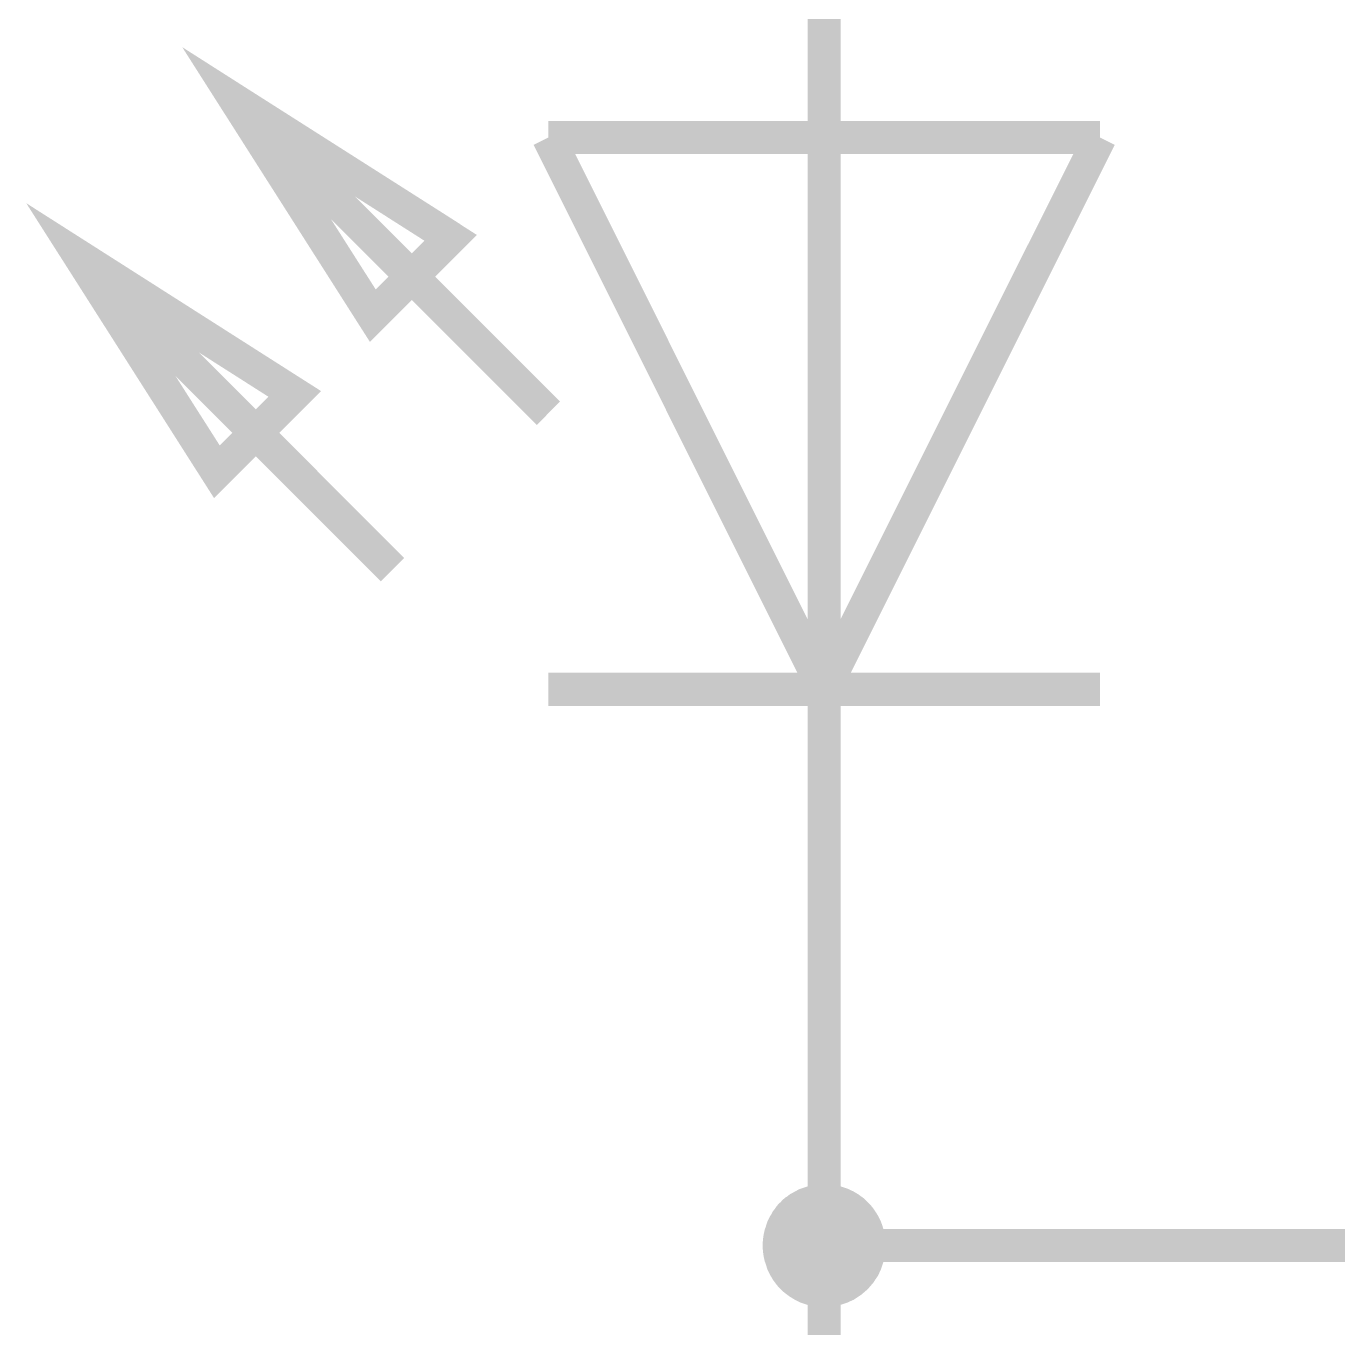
# Model space of a CAD drawing. Header units: millimetres. Extents: x 0 to 20.9, y 0 to 9.5.
# Drawn here: x 2.7153 to 3.1834, y 6.9769 to 7.4412 of the extents above; entities that cross this region are included whole.
import ezdxf

# ---------------------------------------------------------------- set-up
doc = ezdxf.new("R2010")
doc.units = ezdxf.units.MM
doc.header["$MEASUREMENT"] = 0
doc.layers.add('Sheet', color=255, linetype='Continuous')

msp = doc.modelspace()

# ---------------------------------------------------------------- linework, layer by layer
at = {"layer": 'Sheet'}
for points, const_width in [([(3.00006, 7.40151), (3.00006, 7.49998)], 0.0118), ([(2.9017, 7.30315), (2.79028, 7.41446)], 0.0118), ([(2.83904, 7.33792), (2.79028, 7.41446)], 0.0118), ([(2.86692, 7.3657), (2.79028, 7.41446)], 0.0118), ([(2.9017, 7.40151), (3.09853, 7.40151)], 0.0118), ([(2.9017, 7.40151), (3.00006, 7.20467)], 0.0118), ([(3.09853, 7.40151), (3.00006, 7.20467)], 0.0118), ([(3.00006, 7.20467), (3.00006, 7.40151)], 0.0118), ([(2.84604, 7.24738), (2.73462, 7.3588)], 0.0118), ([(2.81116, 7.31004), (2.73462, 7.3588)], 0.0118), ([(2.78338, 7.28226), (2.73462, 7.3588)], 0.0118), ([(2.9017, 7.20467), (3.09853, 7.20467)], 0.0118), ([(3.00006, 7.20467), (3.00006, 7.1062)], 0.0118), ([(3.00006, 7.00627), (3.00006, 7.1062)], 0.0118), ([(2.98012, 7.00627), (2.98012, 7.00732), (2.98022, 7.00836), (2.98033, 7.0093), (2.98053, 7.01034), (2.98074, 7.01128), (2.98106, 7.01222), (2.98137, 7.01316), (2.98168, 7.0141), (2.9821, 7.01494), (2.98252, 7.01577), (2.98304, 7.01661), (2.98346, 7.01744), (2.98408, 7.01818), (2.98461, 7.01901), (2.98523, 7.01974), (2.98596, 7.02037), (2.98659, 7.0211), (2.98732, 7.02173), (2.98816, 7.02225), (2.98889, 7.02287), (2.98972, 7.02329), (2.99056, 7.02381), (2.99139, 7.02423), (2.99223, 7.02465), (2.99317, 7.02496), (2.99411, 7.02528), (2.99505, 7.02559), (2.99599, 7.0258), (2.99703, 7.02601), (2.99797, 7.02611), (2.99902, 7.02622), (3.00006, 7.02622)], 0.0039), ([(2.98012, 7.00627), (2.98012, 7.00732), (2.98022, 7.00836), (2.98033, 7.0093), (2.98053, 7.01034), (2.98074, 7.01128), (2.98106, 7.01222), (2.98137, 7.01316), (2.98168, 7.0141), (2.9821, 7.01494), (2.98252, 7.01577), (2.98304, 7.01661), (2.98346, 7.01744), (2.98408, 7.01818), (2.98461, 7.01901), (2.98523, 7.01974), (2.98596, 7.02037), (2.98659, 7.0211), (2.98732, 7.02173), (2.98816, 7.02225), (2.98889, 7.02287), (2.98972, 7.02329), (2.99056, 7.02381), (2.99139, 7.02423), (2.99223, 7.02465), (2.99317, 7.02496), (2.99411, 7.02528), (2.99505, 7.02559), (2.99599, 7.0258), (2.99703, 7.02601), (2.99797, 7.02611), (2.99902, 7.02622), (3.00006, 7.02622)], 0.0039), ([(2.98012, 7.00627), (2.98012, 7.00732), (2.98022, 7.00836), (2.98033, 7.0093), (2.98053, 7.01034), (2.98074, 7.01128), (2.98106, 7.01222), (2.98137, 7.01316), (2.98168, 7.0141), (2.9821, 7.01494), (2.98252, 7.01577), (2.98304, 7.01661), (2.98346, 7.01744), (2.98408, 7.01818), (2.98461, 7.01901), (2.98523, 7.01974), (2.98596, 7.02037), (2.98659, 7.0211), (2.98732, 7.02173), (2.98816, 7.02225), (2.98889, 7.02287), (2.98972, 7.02329), (2.99056, 7.02381), (2.99139, 7.02423), (2.99223, 7.02465), (2.99317, 7.02496), (2.99411, 7.02528), (2.99505, 7.02559), (2.99599, 7.0258), (2.99703, 7.02601), (2.99797, 7.02611), (2.99902, 7.02622), (3.00006, 7.02622)], 0.0039), ([(2.98012, 7.00627), (2.98012, 7.00732), (2.98022, 7.00836), (2.98033, 7.0093), (2.98053, 7.01034), (2.98074, 7.01128), (2.98106, 7.01222), (2.98137, 7.01316), (2.98168, 7.0141), (2.9821, 7.01494), (2.98252, 7.01577), (2.98304, 7.01661), (2.98346, 7.01744), (2.98408, 7.01818), (2.98461, 7.01901), (2.98523, 7.01974), (2.98596, 7.02037), (2.98659, 7.0211), (2.98732, 7.02173), (2.98816, 7.02225), (2.98889, 7.02287), (2.98972, 7.02329), (2.99056, 7.02381), (2.99139, 7.02423), (2.99223, 7.02465), (2.99317, 7.02496), (2.99411, 7.02528), (2.99505, 7.02559), (2.99599, 7.0258), (2.99703, 7.02601), (2.99797, 7.02611), (2.99902, 7.02622), (3.00006, 7.02622)], 0.0039), ([(2.98012, 7.00627), (2.98012, 7.00732), (2.98022, 7.00836), (2.98033, 7.0093), (2.98053, 7.01034), (2.98074, 7.01128), (2.98106, 7.01222), (2.98137, 7.01316), (2.98168, 7.0141), (2.9821, 7.01494), (2.98252, 7.01577), (2.98304, 7.01661), (2.98346, 7.01744), (2.98408, 7.01818), (2.98461, 7.01901), (2.98523, 7.01974), (2.98596, 7.02037), (2.98659, 7.0211), (2.98732, 7.02173), (2.98816, 7.02225), (2.98889, 7.02287), (2.98972, 7.02329), (2.99056, 7.02381), (2.99139, 7.02423), (2.99223, 7.02465), (2.99317, 7.02496), (2.99411, 7.02528), (2.99505, 7.02559), (2.99599, 7.0258), (2.99703, 7.02601), (2.99797, 7.02611), (2.99902, 7.02622), (3.00006, 7.02622)], 0.0039), ([(2.98012, 7.00627), (2.98012, 7.00732), (2.98022, 7.00836), (2.98033, 7.0093), (2.98053, 7.01034), (2.98074, 7.01128), (2.98106, 7.01222), (2.98137, 7.01316), (2.98168, 7.0141), (2.9821, 7.01494), (2.98252, 7.01577), (2.98304, 7.01661), (2.98346, 7.01744), (2.98408, 7.01818), (2.98461, 7.01901), (2.98523, 7.01974), (2.98596, 7.02037), (2.98659, 7.0211), (2.98732, 7.02173), (2.98816, 7.02225), (2.98889, 7.02287), (2.98972, 7.02329), (2.99056, 7.02381), (2.99139, 7.02423), (2.99223, 7.02465), (2.99317, 7.02496), (2.99411, 7.02528), (2.99505, 7.02559), (2.99599, 7.0258), (2.99703, 7.02601), (2.99797, 7.02611), (2.99902, 7.02622), (3.00006, 7.02622)], 0.0039), ([(2.98012, 7.00627), (2.98012, 7.00732), (2.98022, 7.00836), (2.98033, 7.0093), (2.98053, 7.01034), (2.98074, 7.01128), (2.98106, 7.01222), (2.98137, 7.01316), (2.98168, 7.0141), (2.9821, 7.01494), (2.98252, 7.01577), (2.98304, 7.01661), (2.98346, 7.01744), (2.98408, 7.01818), (2.98461, 7.01901), (2.98523, 7.01974), (2.98596, 7.02037), (2.98659, 7.0211), (2.98732, 7.02173), (2.98816, 7.02225), (2.98889, 7.02287), (2.98972, 7.02329), (2.99056, 7.02381), (2.99139, 7.02423), (2.99223, 7.02465), (2.99317, 7.02496), (2.99411, 7.02528), (2.99505, 7.02559), (2.99599, 7.0258), (2.99703, 7.02601), (2.99797, 7.02611), (2.99902, 7.02622), (3.00006, 7.02622)], 0.0039), ([(2.98012, 7.00627), (2.98012, 7.00732), (2.98022, 7.00836), (2.98033, 7.0093), (2.98053, 7.01034), (2.98074, 7.01128), (2.98106, 7.01222), (2.98137, 7.01316), (2.98168, 7.0141), (2.9821, 7.01494), (2.98252, 7.01577), (2.98304, 7.01661), (2.98346, 7.01744), (2.98408, 7.01818), (2.98461, 7.01901), (2.98523, 7.01974), (2.98596, 7.02037), (2.98659, 7.0211), (2.98732, 7.02173), (2.98816, 7.02225), (2.98889, 7.02287), (2.98972, 7.02329), (2.99056, 7.02381), (2.99139, 7.02423), (2.99223, 7.02465), (2.99317, 7.02496), (2.99411, 7.02528), (2.99505, 7.02559), (2.99599, 7.0258), (2.99703, 7.02601), (2.99797, 7.02611), (2.99902, 7.02622), (3.00006, 7.02622)], 0.0039), ([(3.00006, 7.02622), (3.00006, 7.02622)], 0.0039), ([(3.00006, 7.02622), (3.00111, 7.02622), (3.00215, 7.02611), (3.00309, 7.02601), (3.00413, 7.0258), (3.00507, 7.02559), (3.00601, 7.02528), (3.00695, 7.02496), (3.00789, 7.02465), (3.00873, 7.02423), (3.00967, 7.02381), (3.0105, 7.02329), (3.01123, 7.02287), (3.01207, 7.02225), (3.0128, 7.02173), (3.01353, 7.0211), (3.01426, 7.02037), (3.01489, 7.01974), (3.01552, 7.01901), (3.01614, 7.01818), (3.01666, 7.01744), (3.01719, 7.01661), (3.01771, 7.01577), (3.01813, 7.01494), (3.01854, 7.0141), (3.01886, 7.01316), (3.01917, 7.01222), (3.01948, 7.01128), (3.01969, 7.01034), (3.0199, 7.0093), (3.02001, 7.00836), (3.02011, 7.00732), (3.02011, 7.00627)], 0.0039), ([(3.00006, 7.02622), (3.00006, 7.02622)], 0.0039), ([(3.00006, 7.02622), (3.00111, 7.02622), (3.00215, 7.02611), (3.00309, 7.02601), (3.00413, 7.0258), (3.00507, 7.02559), (3.00601, 7.02528), (3.00695, 7.02496), (3.00789, 7.02465), (3.00873, 7.02423), (3.00967, 7.02381), (3.0105, 7.02329), (3.01123, 7.02287), (3.01207, 7.02225), (3.0128, 7.02173), (3.01353, 7.0211), (3.01426, 7.02037), (3.01489, 7.01974), (3.01552, 7.01901), (3.01614, 7.01818), (3.01666, 7.01744), (3.01719, 7.01661), (3.01771, 7.01577), (3.01813, 7.01494), (3.01854, 7.0141), (3.01886, 7.01316), (3.01917, 7.01222), (3.01948, 7.01128), (3.01969, 7.01034), (3.0199, 7.0093), (3.02001, 7.00836), (3.02011, 7.00732), (3.02011, 7.00627)], 0.0039), ([(3.00006, 7.02622), (3.00006, 7.02622)], 0.0039), ([(3.00006, 7.02622), (3.00111, 7.02622), (3.00215, 7.02611), (3.00309, 7.02601), (3.00413, 7.0258), (3.00507, 7.02559), (3.00601, 7.02528), (3.00695, 7.02496), (3.00789, 7.02465), (3.00873, 7.02423), (3.00967, 7.02381), (3.0105, 7.02329), (3.01123, 7.02287), (3.01207, 7.02225), (3.0128, 7.02173), (3.01353, 7.0211), (3.01426, 7.02037), (3.01489, 7.01974), (3.01552, 7.01901), (3.01614, 7.01818), (3.01666, 7.01744), (3.01719, 7.01661), (3.01771, 7.01577), (3.01813, 7.01494), (3.01854, 7.0141), (3.01886, 7.01316), (3.01917, 7.01222), (3.01948, 7.01128), (3.01969, 7.01034), (3.0199, 7.0093), (3.02001, 7.00836), (3.02011, 7.00732), (3.02011, 7.00627)], 0.0039), ([(3.00006, 7.02622), (3.00006, 7.02622)], 0.0039), ([(3.00006, 7.02622), (3.00111, 7.02622), (3.00215, 7.02611), (3.00309, 7.02601), (3.00413, 7.0258), (3.00507, 7.02559), (3.00601, 7.02528), (3.00695, 7.02496), (3.00789, 7.02465), (3.00873, 7.02423), (3.00967, 7.02381), (3.0105, 7.02329), (3.01123, 7.02287), (3.01207, 7.02225), (3.0128, 7.02173), (3.01353, 7.0211), (3.01426, 7.02037), (3.01489, 7.01974), (3.01552, 7.01901), (3.01614, 7.01818), (3.01666, 7.01744), (3.01719, 7.01661), (3.01771, 7.01577), (3.01813, 7.01494), (3.01854, 7.0141), (3.01886, 7.01316), (3.01917, 7.01222), (3.01948, 7.01128), (3.01969, 7.01034), (3.0199, 7.0093), (3.02001, 7.00836), (3.02011, 7.00732), (3.02011, 7.00627)], 0.0039), ([(3.00006, 7.02622), (3.00006, 7.02622)], 0.0039), ([(3.00006, 7.02622), (3.00111, 7.02622), (3.00215, 7.02611), (3.00309, 7.02601), (3.00413, 7.0258), (3.00507, 7.02559), (3.00601, 7.02528), (3.00695, 7.02496), (3.00789, 7.02465), (3.00873, 7.02423), (3.00967, 7.02381), (3.0105, 7.02329), (3.01123, 7.02287), (3.01207, 7.02225), (3.0128, 7.02173), (3.01353, 7.0211), (3.01426, 7.02037), (3.01489, 7.01974), (3.01552, 7.01901), (3.01614, 7.01818), (3.01666, 7.01744), (3.01719, 7.01661), (3.01771, 7.01577), (3.01813, 7.01494), (3.01854, 7.0141), (3.01886, 7.01316), (3.01917, 7.01222), (3.01948, 7.01128), (3.01969, 7.01034), (3.0199, 7.0093), (3.02001, 7.00836), (3.02011, 7.00732), (3.02011, 7.00627)], 0.0039), ([(3.00006, 7.02622), (3.00006, 7.02622)], 0.0039), ([(3.00006, 7.02622), (3.00111, 7.02622), (3.00215, 7.02611), (3.00309, 7.02601), (3.00413, 7.0258), (3.00507, 7.02559), (3.00601, 7.02528), (3.00695, 7.02496), (3.00789, 7.02465), (3.00873, 7.02423), (3.00967, 7.02381), (3.0105, 7.02329), (3.01123, 7.02287), (3.01207, 7.02225), (3.0128, 7.02173), (3.01353, 7.0211), (3.01426, 7.02037), (3.01489, 7.01974), (3.01552, 7.01901), (3.01614, 7.01818), (3.01666, 7.01744), (3.01719, 7.01661), (3.01771, 7.01577), (3.01813, 7.01494), (3.01854, 7.0141), (3.01886, 7.01316), (3.01917, 7.01222), (3.01948, 7.01128), (3.01969, 7.01034), (3.0199, 7.0093), (3.02001, 7.00836), (3.02011, 7.00732), (3.02011, 7.00627)], 0.0039), ([(3.00006, 7.02622), (3.00006, 7.02622)], 0.0039), ([(3.00006, 7.02622), (3.00111, 7.02622), (3.00215, 7.02611), (3.00309, 7.02601), (3.00413, 7.0258), (3.00507, 7.02559), (3.00601, 7.02528), (3.00695, 7.02496), (3.00789, 7.02465), (3.00873, 7.02423), (3.00967, 7.02381), (3.0105, 7.02329), (3.01123, 7.02287), (3.01207, 7.02225), (3.0128, 7.02173), (3.01353, 7.0211), (3.01426, 7.02037), (3.01489, 7.01974), (3.01552, 7.01901), (3.01614, 7.01818), (3.01666, 7.01744), (3.01719, 7.01661), (3.01771, 7.01577), (3.01813, 7.01494), (3.01854, 7.0141), (3.01886, 7.01316), (3.01917, 7.01222), (3.01948, 7.01128), (3.01969, 7.01034), (3.0199, 7.0093), (3.02001, 7.00836), (3.02011, 7.00732), (3.02011, 7.00627)], 0.0039), ([(3.00006, 7.02622), (3.00006, 7.02622)], 0.0039), ([(3.00006, 7.02622), (3.00111, 7.02622), (3.00215, 7.02611), (3.00309, 7.02601), (3.00413, 7.0258), (3.00507, 7.02559), (3.00601, 7.02528), (3.00695, 7.02496), (3.00789, 7.02465), (3.00873, 7.02423), (3.00967, 7.02381), (3.0105, 7.02329), (3.01123, 7.02287), (3.01207, 7.02225), (3.0128, 7.02173), (3.01353, 7.0211), (3.01426, 7.02037), (3.01489, 7.01974), (3.01552, 7.01901), (3.01614, 7.01818), (3.01666, 7.01744), (3.01719, 7.01661), (3.01771, 7.01577), (3.01813, 7.01494), (3.01854, 7.0141), (3.01886, 7.01316), (3.01917, 7.01222), (3.01948, 7.01128), (3.01969, 7.01034), (3.0199, 7.0093), (3.02001, 7.00836), (3.02011, 7.00732), (3.02011, 7.00627)], 0.0039), ([(3.4001, 6.89997), (3.4001, 7.00627), (3.00006, 7.00627), (3.00006, 6.89997)], 0.0118), ([(3.00006, 6.98622), (2.99902, 6.98622), (2.99797, 6.98633), (2.99703, 6.98643), (2.99599, 6.98664), (2.99505, 6.98685), (2.99411, 6.98716), (2.99317, 6.98747), (2.99223, 6.98779), (2.99139, 6.98821), (2.99056, 6.98862), (2.98972, 6.98915), (2.98889, 6.98967), (2.98816, 6.99019), (2.98732, 6.99082), (2.98659, 6.99144), (2.98596, 6.99207), (2.98523, 6.9928), (2.98461, 6.99353), (2.98408, 6.99426), (2.98346, 6.9951), (2.98304, 6.99583), (2.98252, 6.99666), (2.9821, 6.9976), (2.98168, 6.99844), (2.98137, 6.99938), (2.98106, 7.00032), (2.98074, 7.00126), (2.98053, 7.0022), (2.98033, 7.00324), (2.98022, 7.00418), (2.98012, 7.00523), (2.98012, 7.00627)], 0.0039), ([(2.98012, 7.00627), (2.98012, 7.00627)], 0.0039), ([(3.00006, 6.98622), (2.99902, 6.98622), (2.99797, 6.98633), (2.99703, 6.98643), (2.99599, 6.98664), (2.99505, 6.98685), (2.99411, 6.98716), (2.99317, 6.98747), (2.99223, 6.98779), (2.99139, 6.98821), (2.99056, 6.98862), (2.98972, 6.98915), (2.98889, 6.98967), (2.98816, 6.99019), (2.98732, 6.99082), (2.98659, 6.99144), (2.98596, 6.99207), (2.98523, 6.9928), (2.98461, 6.99353), (2.98408, 6.99426), (2.98346, 6.9951), (2.98304, 6.99583), (2.98252, 6.99666), (2.9821, 6.9976), (2.98168, 6.99844), (2.98137, 6.99938), (2.98106, 7.00032), (2.98074, 7.00126), (2.98053, 7.0022), (2.98033, 7.00324), (2.98022, 7.00418), (2.98012, 7.00523), (2.98012, 7.00627)], 0.0039), ([(2.98012, 7.00627), (2.98012, 7.00627)], 0.0039), ([(3.00006, 6.98622), (2.99902, 6.98622), (2.99797, 6.98633), (2.99703, 6.98643), (2.99599, 6.98664), (2.99505, 6.98685), (2.99411, 6.98716), (2.99317, 6.98747), (2.99223, 6.98779), (2.99139, 6.98821), (2.99056, 6.98862), (2.98972, 6.98915), (2.98889, 6.98967), (2.98816, 6.99019), (2.98732, 6.99082), (2.98659, 6.99144), (2.98596, 6.99207), (2.98523, 6.9928), (2.98461, 6.99353), (2.98408, 6.99426), (2.98346, 6.9951), (2.98304, 6.99583), (2.98252, 6.99666), (2.9821, 6.9976), (2.98168, 6.99844), (2.98137, 6.99938), (2.98106, 7.00032), (2.98074, 7.00126), (2.98053, 7.0022), (2.98033, 7.00324), (2.98022, 7.00418), (2.98012, 7.00523), (2.98012, 7.00627)], 0.0039), ([(2.98012, 7.00627), (2.98012, 7.00627)], 0.0039), ([(3.00006, 6.98622), (2.99902, 6.98622), (2.99797, 6.98633), (2.99703, 6.98643), (2.99599, 6.98664), (2.99505, 6.98685), (2.99411, 6.98716), (2.99317, 6.98747), (2.99223, 6.98779), (2.99139, 6.98821), (2.99056, 6.98862), (2.98972, 6.98915), (2.98889, 6.98967), (2.98816, 6.99019), (2.98732, 6.99082), (2.98659, 6.99144), (2.98596, 6.99207), (2.98523, 6.9928), (2.98461, 6.99353), (2.98408, 6.99426), (2.98346, 6.9951), (2.98304, 6.99583), (2.98252, 6.99666), (2.9821, 6.9976), (2.98168, 6.99844), (2.98137, 6.99938), (2.98106, 7.00032), (2.98074, 7.00126), (2.98053, 7.0022), (2.98033, 7.00324), (2.98022, 7.00418), (2.98012, 7.00523), (2.98012, 7.00627)], 0.0039), ([(2.98012, 7.00627), (2.98012, 7.00627)], 0.0039), ([(3.00006, 6.98622), (2.99902, 6.98622), (2.99797, 6.98633), (2.99703, 6.98643), (2.99599, 6.98664), (2.99505, 6.98685), (2.99411, 6.98716), (2.99317, 6.98747), (2.99223, 6.98779), (2.99139, 6.98821), (2.99056, 6.98862), (2.98972, 6.98915), (2.98889, 6.98967), (2.98816, 6.99019), (2.98732, 6.99082), (2.98659, 6.99144), (2.98596, 6.99207), (2.98523, 6.9928), (2.98461, 6.99353), (2.98408, 6.99426), (2.98346, 6.9951), (2.98304, 6.99583), (2.98252, 6.99666), (2.9821, 6.9976), (2.98168, 6.99844), (2.98137, 6.99938), (2.98106, 7.00032), (2.98074, 7.00126), (2.98053, 7.0022), (2.98033, 7.00324), (2.98022, 7.00418), (2.98012, 7.00523), (2.98012, 7.00627)], 0.0039), ([(2.98012, 7.00627), (2.98012, 7.00627)], 0.0039), ([(3.00006, 6.98622), (2.99902, 6.98622), (2.99797, 6.98633), (2.99703, 6.98643), (2.99599, 6.98664), (2.99505, 6.98685), (2.99411, 6.98716), (2.99317, 6.98747), (2.99223, 6.98779), (2.99139, 6.98821), (2.99056, 6.98862), (2.98972, 6.98915), (2.98889, 6.98967), (2.98816, 6.99019), (2.98732, 6.99082), (2.98659, 6.99144), (2.98596, 6.99207), (2.98523, 6.9928), (2.98461, 6.99353), (2.98408, 6.99426), (2.98346, 6.9951), (2.98304, 6.99583), (2.98252, 6.99666), (2.9821, 6.9976), (2.98168, 6.99844), (2.98137, 6.99938), (2.98106, 7.00032), (2.98074, 7.00126), (2.98053, 7.0022), (2.98033, 7.00324), (2.98022, 7.00418), (2.98012, 7.00523), (2.98012, 7.00627)], 0.0039), ([(2.98012, 7.00627), (2.98012, 7.00627)], 0.0039), ([(3.00006, 6.98622), (2.99902, 6.98622), (2.99797, 6.98633), (2.99703, 6.98643), (2.99599, 6.98664), (2.99505, 6.98685), (2.99411, 6.98716), (2.99317, 6.98747), (2.99223, 6.98779), (2.99139, 6.98821), (2.99056, 6.98862), (2.98972, 6.98915), (2.98889, 6.98967), (2.98816, 6.99019), (2.98732, 6.99082), (2.98659, 6.99144), (2.98596, 6.99207), (2.98523, 6.9928), (2.98461, 6.99353), (2.98408, 6.99426), (2.98346, 6.9951), (2.98304, 6.99583), (2.98252, 6.99666), (2.9821, 6.9976), (2.98168, 6.99844), (2.98137, 6.99938), (2.98106, 7.00032), (2.98074, 7.00126), (2.98053, 7.0022), (2.98033, 7.00324), (2.98022, 7.00418), (2.98012, 7.00523), (2.98012, 7.00627)], 0.0039), ([(2.98012, 7.00627), (2.98012, 7.00627)], 0.0039), ([(3.00006, 6.98622), (2.99902, 6.98622), (2.99797, 6.98633), (2.99703, 6.98643), (2.99599, 6.98664), (2.99505, 6.98685), (2.99411, 6.98716), (2.99317, 6.98747), (2.99223, 6.98779), (2.99139, 6.98821), (2.99056, 6.98862), (2.98972, 6.98915), (2.98889, 6.98967), (2.98816, 6.99019), (2.98732, 6.99082), (2.98659, 6.99144), (2.98596, 6.99207), (2.98523, 6.9928), (2.98461, 6.99353), (2.98408, 6.99426), (2.98346, 6.9951), (2.98304, 6.99583), (2.98252, 6.99666), (2.9821, 6.9976), (2.98168, 6.99844), (2.98137, 6.99938), (2.98106, 7.00032), (2.98074, 7.00126), (2.98053, 7.0022), (2.98033, 7.00324), (2.98022, 7.00418), (2.98012, 7.00523), (2.98012, 7.00627)], 0.0039), ([(2.98012, 7.00627), (2.98012, 7.00627)], 0.0039), ([(3.02011, 7.00627), (3.02011, 7.00523), (3.02001, 7.00418), (3.0199, 7.00324), (3.01969, 7.0022), (3.01948, 7.00126), (3.01917, 7.00032), (3.01886, 6.99938), (3.01854, 6.99844), (3.01813, 6.9976), (3.01771, 6.99666), (3.01719, 6.99583), (3.01666, 6.9951), (3.01614, 6.99426), (3.01552, 6.99353), (3.01489, 6.9928), (3.01426, 6.99207), (3.01353, 6.99144), (3.0128, 6.99082), (3.01207, 6.99019), (3.01123, 6.98967), (3.0105, 6.98915), (3.00967, 6.98862), (3.00873, 6.98821), (3.00789, 6.98779), (3.00695, 6.98747), (3.00601, 6.98716), (3.00507, 6.98685), (3.00413, 6.98664), (3.00309, 6.98643), (3.00215, 6.98633), (3.00111, 6.98622), (3.00006, 6.98622)], 0.0039), ([(3.02011, 7.00627), (3.02011, 7.00523), (3.02001, 7.00418), (3.0199, 7.00324), (3.01969, 7.0022), (3.01948, 7.00126), (3.01917, 7.00032), (3.01886, 6.99938), (3.01854, 6.99844), (3.01813, 6.9976), (3.01771, 6.99666), (3.01719, 6.99583), (3.01666, 6.9951), (3.01614, 6.99426), (3.01552, 6.99353), (3.01489, 6.9928), (3.01426, 6.99207), (3.01353, 6.99144), (3.0128, 6.99082), (3.01207, 6.99019), (3.01123, 6.98967), (3.0105, 6.98915), (3.00967, 6.98862), (3.00873, 6.98821), (3.00789, 6.98779), (3.00695, 6.98747), (3.00601, 6.98716), (3.00507, 6.98685), (3.00413, 6.98664), (3.00309, 6.98643), (3.00215, 6.98633), (3.00111, 6.98622), (3.00006, 6.98622)], 0.0039), ([(3.02011, 7.00627), (3.02011, 7.00523), (3.02001, 7.00418), (3.0199, 7.00324), (3.01969, 7.0022), (3.01948, 7.00126), (3.01917, 7.00032), (3.01886, 6.99938), (3.01854, 6.99844), (3.01813, 6.9976), (3.01771, 6.99666), (3.01719, 6.99583), (3.01666, 6.9951), (3.01614, 6.99426), (3.01552, 6.99353), (3.01489, 6.9928), (3.01426, 6.99207), (3.01353, 6.99144), (3.0128, 6.99082), (3.01207, 6.99019), (3.01123, 6.98967), (3.0105, 6.98915), (3.00967, 6.98862), (3.00873, 6.98821), (3.00789, 6.98779), (3.00695, 6.98747), (3.00601, 6.98716), (3.00507, 6.98685), (3.00413, 6.98664), (3.00309, 6.98643), (3.00215, 6.98633), (3.00111, 6.98622), (3.00006, 6.98622)], 0.0039), ([(3.02011, 7.00627), (3.02011, 7.00523), (3.02001, 7.00418), (3.0199, 7.00324), (3.01969, 7.0022), (3.01948, 7.00126), (3.01917, 7.00032), (3.01886, 6.99938), (3.01854, 6.99844), (3.01813, 6.9976), (3.01771, 6.99666), (3.01719, 6.99583), (3.01666, 6.9951), (3.01614, 6.99426), (3.01552, 6.99353), (3.01489, 6.9928), (3.01426, 6.99207), (3.01353, 6.99144), (3.0128, 6.99082), (3.01207, 6.99019), (3.01123, 6.98967), (3.0105, 6.98915), (3.00967, 6.98862), (3.00873, 6.98821), (3.00789, 6.98779), (3.00695, 6.98747), (3.00601, 6.98716), (3.00507, 6.98685), (3.00413, 6.98664), (3.00309, 6.98643), (3.00215, 6.98633), (3.00111, 6.98622), (3.00006, 6.98622)], 0.0039), ([(3.02011, 7.00627), (3.02011, 7.00523), (3.02001, 7.00418), (3.0199, 7.00324), (3.01969, 7.0022), (3.01948, 7.00126), (3.01917, 7.00032), (3.01886, 6.99938), (3.01854, 6.99844), (3.01813, 6.9976), (3.01771, 6.99666), (3.01719, 6.99583), (3.01666, 6.9951), (3.01614, 6.99426), (3.01552, 6.99353), (3.01489, 6.9928), (3.01426, 6.99207), (3.01353, 6.99144), (3.0128, 6.99082), (3.01207, 6.99019), (3.01123, 6.98967), (3.0105, 6.98915), (3.00967, 6.98862), (3.00873, 6.98821), (3.00789, 6.98779), (3.00695, 6.98747), (3.00601, 6.98716), (3.00507, 6.98685), (3.00413, 6.98664), (3.00309, 6.98643), (3.00215, 6.98633), (3.00111, 6.98622), (3.00006, 6.98622)], 0.0039), ([(3.02011, 7.00627), (3.02011, 7.00523), (3.02001, 7.00418), (3.0199, 7.00324), (3.01969, 7.0022), (3.01948, 7.00126), (3.01917, 7.00032), (3.01886, 6.99938), (3.01854, 6.99844), (3.01813, 6.9976), (3.01771, 6.99666), (3.01719, 6.99583), (3.01666, 6.9951), (3.01614, 6.99426), (3.01552, 6.99353), (3.01489, 6.9928), (3.01426, 6.99207), (3.01353, 6.99144), (3.0128, 6.99082), (3.01207, 6.99019), (3.01123, 6.98967), (3.0105, 6.98915), (3.00967, 6.98862), (3.00873, 6.98821), (3.00789, 6.98779), (3.00695, 6.98747), (3.00601, 6.98716), (3.00507, 6.98685), (3.00413, 6.98664), (3.00309, 6.98643), (3.00215, 6.98633), (3.00111, 6.98622), (3.00006, 6.98622)], 0.0039), ([(3.02011, 7.00627), (3.02011, 7.00523), (3.02001, 7.00418), (3.0199, 7.00324), (3.01969, 7.0022), (3.01948, 7.00126), (3.01917, 7.00032), (3.01886, 6.99938), (3.01854, 6.99844), (3.01813, 6.9976), (3.01771, 6.99666), (3.01719, 6.99583), (3.01666, 6.9951), (3.01614, 6.99426), (3.01552, 6.99353), (3.01489, 6.9928), (3.01426, 6.99207), (3.01353, 6.99144), (3.0128, 6.99082), (3.01207, 6.99019), (3.01123, 6.98967), (3.0105, 6.98915), (3.00967, 6.98862), (3.00873, 6.98821), (3.00789, 6.98779), (3.00695, 6.98747), (3.00601, 6.98716), (3.00507, 6.98685), (3.00413, 6.98664), (3.00309, 6.98643), (3.00215, 6.98633), (3.00111, 6.98622), (3.00006, 6.98622)], 0.0039), ([(3.02011, 7.00627), (3.02011, 7.00523), (3.02001, 7.00418), (3.0199, 7.00324), (3.01969, 7.0022), (3.01948, 7.00126), (3.01917, 7.00032), (3.01886, 6.99938), (3.01854, 6.99844), (3.01813, 6.9976), (3.01771, 6.99666), (3.01719, 6.99583), (3.01666, 6.9951), (3.01614, 6.99426), (3.01552, 6.99353), (3.01489, 6.9928), (3.01426, 6.99207), (3.01353, 6.99144), (3.0128, 6.99082), (3.01207, 6.99019), (3.01123, 6.98967), (3.0105, 6.98915), (3.00967, 6.98862), (3.00873, 6.98821), (3.00789, 6.98779), (3.00695, 6.98747), (3.00601, 6.98716), (3.00507, 6.98685), (3.00413, 6.98664), (3.00309, 6.98643), (3.00215, 6.98633), (3.00111, 6.98622), (3.00006, 6.98622)], 0.0039), ([(3.02011, 7.00627), (3.02011, 7.00627), (3.02011, 7.00627), (3.02011, 7.00627), (3.02011, 7.00627), (3.02011, 7.00627), (3.02011, 7.00627), (3.02011, 7.00627), (3.02011, 7.00627), (3.02011, 7.00627), (3.02011, 7.00627), (3.02011, 7.00627), (3.02011, 7.00627), (3.02011, 7.00627), (3.02011, 7.00627), (3.02011, 7.00627), (3.02011, 7.00627), (3.02011, 7.00627), (3.02011, 7.00627), (3.02011, 7.00627), (3.02011, 7.00627), (3.02011, 7.00627), (3.02011, 7.00627), (3.02011, 7.00627), (3.02011, 7.00627), (3.02011, 7.00627), (3.02011, 7.00627), (3.02011, 7.00627), (3.02011, 7.00627), (3.02011, 7.00627), (3.02011, 7.00627), (3.02011, 7.00627), (3.02011, 7.00627)], 0.0039), ([(3.02011, 7.00627), (3.02011, 7.00627)], 0.0039), ([(3.02011, 7.00627), (3.02011, 7.00627), (3.02011, 7.00627), (3.02011, 7.00627), (3.02011, 7.00627), (3.02011, 7.00627), (3.02011, 7.00627), (3.02011, 7.00627), (3.02011, 7.00627), (3.02011, 7.00627), (3.02011, 7.00627), (3.02011, 7.00627), (3.02011, 7.00627), (3.02011, 7.00627), (3.02011, 7.00627), (3.02011, 7.00627), (3.02011, 7.00627), (3.02011, 7.00627), (3.02011, 7.00627), (3.02011, 7.00627), (3.02011, 7.00627), (3.02011, 7.00627), (3.02011, 7.00627), (3.02011, 7.00627), (3.02011, 7.00627), (3.02011, 7.00627), (3.02011, 7.00627), (3.02011, 7.00627), (3.02011, 7.00627), (3.02011, 7.00627), (3.02011, 7.00627), (3.02011, 7.00627), (3.02011, 7.00627)], 0.0039), ([(3.02011, 7.00627), (3.02011, 7.00627)], 0.0039), ([(3.02011, 7.00627), (3.02011, 7.00627), (3.02011, 7.00627), (3.02011, 7.00627), (3.02011, 7.00627), (3.02011, 7.00627), (3.02011, 7.00627), (3.02011, 7.00627), (3.02011, 7.00627), (3.02011, 7.00627), (3.02011, 7.00627), (3.02011, 7.00627), (3.02011, 7.00627), (3.02011, 7.00627), (3.02011, 7.00627), (3.02011, 7.00627), (3.02011, 7.00627), (3.02011, 7.00627), (3.02011, 7.00627), (3.02011, 7.00627), (3.02011, 7.00627), (3.02011, 7.00627), (3.02011, 7.00627), (3.02011, 7.00627), (3.02011, 7.00627), (3.02011, 7.00627), (3.02011, 7.00627), (3.02011, 7.00627), (3.02011, 7.00627), (3.02011, 7.00627), (3.02011, 7.00627), (3.02011, 7.00627), (3.02011, 7.00627)], 0.0039), ([(3.02011, 7.00627), (3.02011, 7.00627)], 0.0039), ([(3.02011, 7.00627), (3.02011, 7.00627), (3.02011, 7.00627), (3.02011, 7.00627), (3.02011, 7.00627), (3.02011, 7.00627), (3.02011, 7.00627), (3.02011, 7.00627), (3.02011, 7.00627), (3.02011, 7.00627), (3.02011, 7.00627), (3.02011, 7.00627), (3.02011, 7.00627), (3.02011, 7.00627), (3.02011, 7.00627), (3.02011, 7.00627), (3.02011, 7.00627), (3.02011, 7.00627), (3.02011, 7.00627), (3.02011, 7.00627), (3.02011, 7.00627), (3.02011, 7.00627), (3.02011, 7.00627), (3.02011, 7.00627), (3.02011, 7.00627), (3.02011, 7.00627), (3.02011, 7.00627), (3.02011, 7.00627), (3.02011, 7.00627), (3.02011, 7.00627), (3.02011, 7.00627), (3.02011, 7.00627), (3.02011, 7.00627)], 0.0039), ([(3.02011, 7.00627), (3.02011, 7.00627)], 0.0039), ([(3.02011, 7.00627), (3.02011, 7.00627), (3.02011, 7.00627), (3.02011, 7.00627), (3.02011, 7.00627), (3.02011, 7.00627), (3.02011, 7.00627), (3.02011, 7.00627), (3.02011, 7.00627), (3.02011, 7.00627), (3.02011, 7.00627), (3.02011, 7.00627), (3.02011, 7.00627), (3.02011, 7.00627), (3.02011, 7.00627), (3.02011, 7.00627), (3.02011, 7.00627), (3.02011, 7.00627), (3.02011, 7.00627), (3.02011, 7.00627), (3.02011, 7.00627), (3.02011, 7.00627), (3.02011, 7.00627), (3.02011, 7.00627), (3.02011, 7.00627), (3.02011, 7.00627), (3.02011, 7.00627), (3.02011, 7.00627), (3.02011, 7.00627), (3.02011, 7.00627), (3.02011, 7.00627), (3.02011, 7.00627), (3.02011, 7.00627)], 0.0039), ([(3.02011, 7.00627), (3.02011, 7.00627)], 0.0039), ([(3.02011, 7.00627), (3.02011, 7.00627), (3.02011, 7.00627), (3.02011, 7.00627), (3.02011, 7.00627), (3.02011, 7.00627), (3.02011, 7.00627), (3.02011, 7.00627), (3.02011, 7.00627), (3.02011, 7.00627), (3.02011, 7.00627), (3.02011, 7.00627), (3.02011, 7.00627), (3.02011, 7.00627), (3.02011, 7.00627), (3.02011, 7.00627), (3.02011, 7.00627), (3.02011, 7.00627), (3.02011, 7.00627), (3.02011, 7.00627), (3.02011, 7.00627), (3.02011, 7.00627), (3.02011, 7.00627), (3.02011, 7.00627), (3.02011, 7.00627), (3.02011, 7.00627), (3.02011, 7.00627), (3.02011, 7.00627), (3.02011, 7.00627), (3.02011, 7.00627), (3.02011, 7.00627), (3.02011, 7.00627), (3.02011, 7.00627)], 0.0039), ([(3.02011, 7.00627), (3.02011, 7.00627)], 0.0039), ([(3.02011, 7.00627), (3.02011, 7.00627), (3.02011, 7.00627), (3.02011, 7.00627), (3.02011, 7.00627), (3.02011, 7.00627), (3.02011, 7.00627), (3.02011, 7.00627), (3.02011, 7.00627), (3.02011, 7.00627), (3.02011, 7.00627), (3.02011, 7.00627), (3.02011, 7.00627), (3.02011, 7.00627), (3.02011, 7.00627), (3.02011, 7.00627), (3.02011, 7.00627), (3.02011, 7.00627), (3.02011, 7.00627), (3.02011, 7.00627), (3.02011, 7.00627), (3.02011, 7.00627), (3.02011, 7.00627), (3.02011, 7.00627), (3.02011, 7.00627), (3.02011, 7.00627), (3.02011, 7.00627), (3.02011, 7.00627), (3.02011, 7.00627), (3.02011, 7.00627), (3.02011, 7.00627), (3.02011, 7.00627), (3.02011, 7.00627)], 0.0039), ([(3.02011, 7.00627), (3.02011, 7.00627)], 0.0039), ([(3.02011, 7.00627), (3.02011, 7.00627), (3.02011, 7.00627), (3.02011, 7.00627), (3.02011, 7.00627), (3.02011, 7.00627), (3.02011, 7.00627), (3.02011, 7.00627), (3.02011, 7.00627), (3.02011, 7.00627), (3.02011, 7.00627), (3.02011, 7.00627), (3.02011, 7.00627), (3.02011, 7.00627), (3.02011, 7.00627), (3.02011, 7.00627), (3.02011, 7.00627), (3.02011, 7.00627), (3.02011, 7.00627), (3.02011, 7.00627), (3.02011, 7.00627), (3.02011, 7.00627), (3.02011, 7.00627), (3.02011, 7.00627), (3.02011, 7.00627), (3.02011, 7.00627), (3.02011, 7.00627), (3.02011, 7.00627), (3.02011, 7.00627), (3.02011, 7.00627), (3.02011, 7.00627), (3.02011, 7.00627), (3.02011, 7.00627)], 0.0039), ([(3.02011, 7.00627), (3.02011, 7.00627)], 0.0039)]:
    msp.add_lwpolyline(points, dxfattribs=dict(at, const_width=const_width))
for points, const_width in [([(2.79028, 7.41446), (2.83904, 7.33792), (2.86682, 7.3657), (2.79028, 7.41446)], 0.0118), ([(2.79028, 7.41446), (2.83904, 7.33792), (2.86682, 7.3657), (2.79028, 7.41446)], 0.0039), ([(2.73462, 7.3588), (2.78338, 7.28226), (2.81116, 7.31004), (2.73462, 7.3588)], 0.0118), ([(2.73462, 7.3588), (2.78338, 7.28226), (2.81116, 7.31004), (2.73462, 7.3588)], 0.0039)]:
    msp.add_lwpolyline(points, close=True, dxfattribs=dict(at, const_width=const_width))
at = {"layer": 'Sheet', "const_width": 0.02}
msp.add_lwpolyline([(2.99, 7.0063, 1), (3.01, 7.0063, 1)], format="xyb", close=True, dxfattribs=at)

doc.saveas('drawing.dxf')
